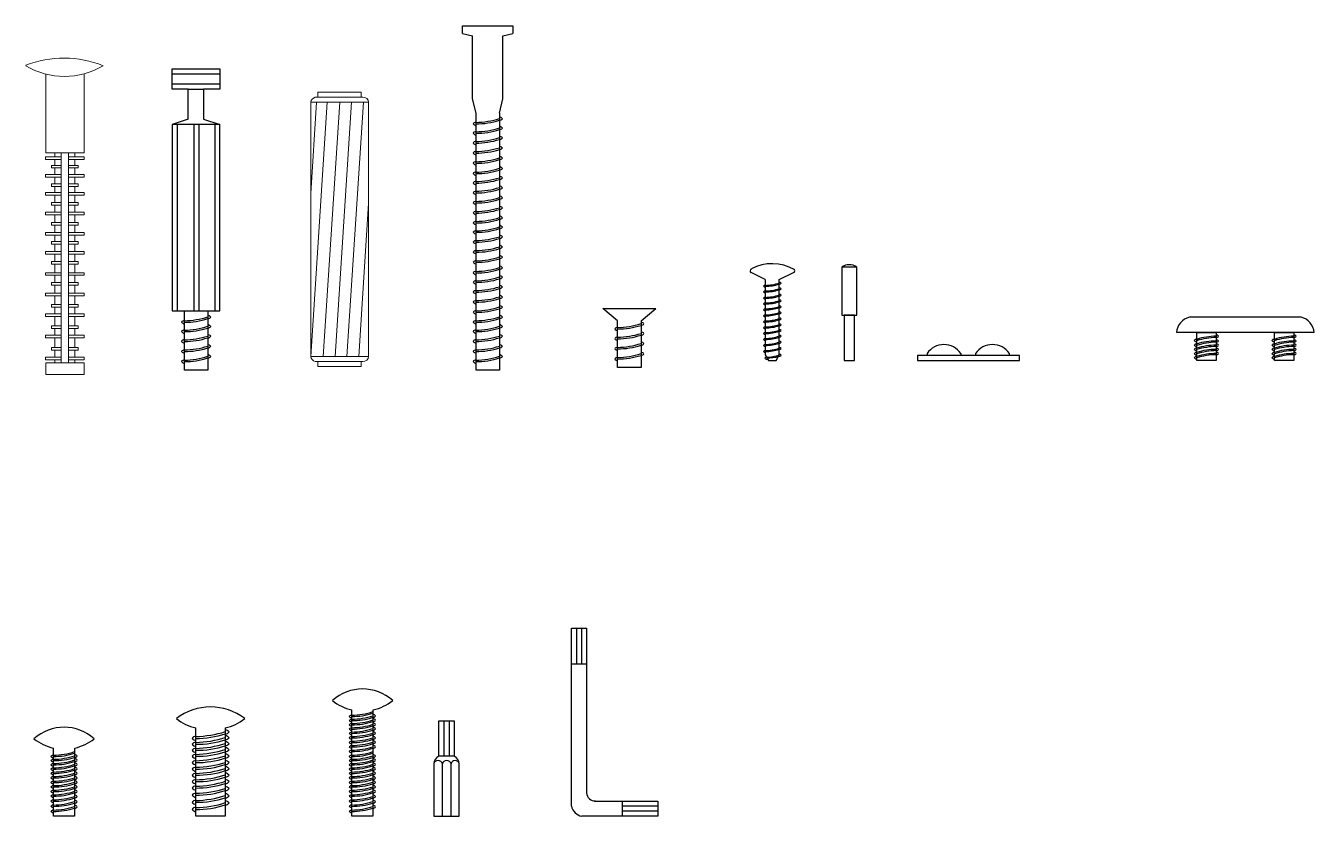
# Model space of a CAD drawing. Header units: inches. Extents: x 68 to 185, y 117 to 146.
# Drawn here: x 68.15 to 93.49, y 116.79 to 132.35 of the extents above; entities that cross this region are included whole.
import ezdxf

# ---------------------------------------------------------------- set-up
doc = ezdxf.new("R2010")
doc.units = ezdxf.units.IN
doc.header["$MEASUREMENT"] = 0

msp = doc.modelspace()

# ---------------------------------------------------------------- linework, layer by layer
for p, q in [((76.742, 132.195), (76.942, 132.145)), ((76.942, 130.906), (76.942, 132.145)), ((77.536, 132.145), (77.736, 132.195)), ((77.536, 130.906), (77.536, 132.145)), ((71.031, 131.4), (71.971, 131.4)), ((71.031, 131.2), (71.971, 131.2)), ((77.009, 130.627), (76.942, 130.906)), ((77.47, 130.627), (77.536, 130.906)), ((71.35, 130.504), (71.031, 130.404)), ((71.65, 130.504), (71.971, 130.404)), ((71.461, 130.404), (71.461, 126.734)), ((71.561, 130.404), (71.561, 126.734)), ((82.697, 127.355), (82.419, 127.488)), ((82.973, 127.355), (83.251, 127.488)), ((79.794, 126.542), (79.504, 126.781)), ((79.504, 126.781), (80.544, 126.781)), ((80.254, 126.542), (80.544, 126.781)), ((93.493, 126.312), (90.782, 126.312)), ((82.697, 125.867), (82.759, 125.756)), ((82.759, 125.756), (82.912, 125.756)), ((82.912, 125.756), (82.973, 125.867)), ((85.879, 125.896), (85.879, 125.896)), ((85.879, 125.896), (85.879, 125.896)), ((85.879, 125.896), (85.879, 125.856)), ((86.542, 125.896), (86.542, 125.856)), ((86.834, 125.896), (86.834, 125.856)), ((87.497, 125.896), (87.497, 125.856)), ((91.566, 125.756), (91.182, 125.756)), ((93.093, 125.756), (92.709, 125.756)), ((78.985, 120.491), (78.985, 119.791)), ((79.085, 120.491), (79.085, 119.791)), ((76.378, 118.671), (76.378, 117.971)), ((76.478, 118.671), (76.478, 117.971)), ((76.348, 116.791), (76.348, 117.821)), ((76.518, 116.791), (76.518, 117.821)), ((80.585, 116.991), (79.885, 116.991)), ((80.585, 116.891), (79.885, 116.891))]:
    msp.add_line(p, q)
at = {"lineweight": 5}
for p, q in [((73.758, 125.839), (74.081, 130.839)), ((73.758, 129.042), (73.874, 130.839)), ((74.006, 125.839), (74.328, 130.839)), ((74.238, 125.839), (74.561, 130.839)), ((74.471, 125.839), (74.794, 130.839)), ((74.784, 130.939), (74.748, 130.939)), ((69.302, 129.848), (68.547, 129.848)), ((68.725, 129.848), (68.725, 129.768)), ((68.725, 129.716), (68.725, 129.598)), ((68.725, 129.547), (68.725, 129.418)), ((68.725, 129.367), (68.725, 129.233)), ((68.725, 129.182), (68.725, 129.064)), ((68.725, 129.012), (68.725, 128.868)), ((68.725, 128.817), (68.725, 128.678)), ((74.704, 125.839), (74.898, 128.847)), ((68.725, 128.627), (68.725, 128.473)), ((68.725, 128.421), (68.725, 128.277)), ((68.725, 128.226), (68.725, 128.098)), ((68.725, 128.046), (68.725, 127.902)), ((68.725, 127.851), (68.725, 127.707)), ((68.725, 127.656), (68.725, 127.486)), ((68.725, 127.435), (68.725, 127.291)), ((68.725, 127.239), (68.725, 127.085)), ((68.725, 127.034), (68.725, 126.859)), ((68.725, 126.808), (68.725, 126.674)), ((68.725, 126.623), (68.725, 126.441)), ((68.725, 126.389), (68.725, 126.256)), ((68.725, 126.204), (68.725, 126.012)), ((68.725, 125.96), (68.725, 125.827)), ((69.302, 125.714), (68.547, 125.714)), ((68.725, 125.775), (68.725, 125.714)), ((74.784, 125.739), (74.748, 125.739))]:
    msp.add_line(p, q, dxfattribs=at)
for points in [[(76.742, 132.195), (76.742, 132.195), (76.742, 132.345), (77.736, 132.345), (77.736, 132.195), (77.736, 132.195)], [(71.35, 131.1), (71.031, 131.1), (71.031, 131.5), (71.971, 131.5), (71.971, 131.1), (71.65, 131.1)], [(71.35, 130.504), (71.35, 131.1), (71.65, 131.1), (71.65, 130.504)], [(77.47, 130.627), (77.47, 125.57), (77.009, 125.57), (77.009, 130.627)], [(71.031, 126.734), (71.971, 126.734), (71.971, 130.404), (71.031, 130.404), (71.031, 126.734)], [(71.131, 130.404), (71.131, 126.734)], [(71.871, 130.404), (71.871, 126.734)], [(84.2, 126.65), (84.5, 126.65), (84.5, 127.597), (84.2, 127.597), (84.2, 126.65)], [(82.697, 127.355), (82.697, 125.867)], [(82.973, 125.867), (82.973, 127.355), (82.973, 127.355)], [(71.735, 126.734), (71.735, 125.57), (71.274, 125.57), (71.274, 126.734)], [(80.254, 126.542), (80.254, 125.622), (79.794, 125.622), (79.794, 126.542)], [(84.25, 125.756), (84.45, 125.756), (84.45, 126.65), (84.25, 126.65), (84.25, 125.756)], [(93.238, 126.612), (93.238, 126.612), (91.038, 126.612), (91.038, 126.612)], [(91.182, 125.756), (91.182, 126.312), (91.566, 126.312), (91.566, 125.756)], [(92.709, 125.756), (92.709, 126.312), (93.093, 126.312), (93.093, 125.756)], [(85.694, 125.756), (87.694, 125.756), (87.694, 125.856), (85.694, 125.856), (85.694, 125.756)], [(78.885, 119.791), (78.885, 120.491), (79.185, 120.491), (79.185, 119.791)], [(78.885, 116.991), (78.885, 120.291)], [(78.885, 119.791), (79.185, 119.791), (79.185, 117.25)], [(74.982, 118.885), (74.982, 116.791), (74.568, 116.791), (74.568, 118.885)], [(76.278, 117.971), (76.278, 118.671), (76.578, 118.671), (76.578, 117.971)], [(72.079, 118.53), (72.079, 116.791), (71.498, 116.791), (71.498, 118.53)], [(69.116, 118.134), (69.116, 116.791), (68.701, 116.791), (68.701, 118.134)], [(76.578, 117.971), (76.278, 117.971)], [(76.178, 116.791), (76.678, 116.791), (76.678, 117.822)], [(76.178, 117.822), (76.178, 116.791)], [(79.339, 117.091), (79.885, 117.091), (79.885, 116.791)], [(79.885, 117.091), (80.585, 117.091), (80.585, 116.791), (79.885, 116.791)], [(79.885, 116.791), (79.088, 116.791)]]:
    msp.add_lwpolyline(points)
for points in [[(68.155, 131.559), (68.155, 131.566)], [(68.547, 129.848), (68.547, 131.396), (68.547, 131.396)], [(69.302, 131.401), (69.302, 129.848)], [(73.898, 130.939), (73.898, 131.039), (74.748, 131.039), (74.748, 130.939), (73.848, 130.939)], [(74.328, 130.839), (74.898, 130.839), (74.898, 125.839), (73.758, 125.839), (73.758, 130.839), (74.328, 130.839)], [(68.851, 129.768), (68.545, 129.768), (68.545, 129.716), (68.851, 129.716)], [(68.851, 129.848), (68.851, 125.714)], [(68.996, 129.848), (68.996, 125.714)], [(68.996, 129.768), (69.302, 129.768), (69.302, 129.716), (68.996, 129.716)], [(69.122, 129.848), (69.122, 129.768)], [(68.851, 129.598), (68.659, 129.598), (68.659, 129.547), (68.851, 129.547)], [(68.996, 129.598), (69.188, 129.598), (69.188, 129.547), (68.996, 129.547)], [(69.122, 129.716), (69.122, 129.598)], [(69.122, 129.547), (69.122, 129.418)], [(68.851, 129.418), (68.545, 129.418), (68.545, 129.367), (68.851, 129.367)], [(68.851, 129.233), (68.659, 129.233), (68.659, 129.182), (68.851, 129.182)], [(68.996, 129.418), (69.302, 129.418), (69.302, 129.367), (68.996, 129.367)], [(68.996, 129.233), (69.188, 129.233), (69.188, 129.182), (68.996, 129.182)], [(69.122, 129.367), (69.122, 129.233)], [(68.851, 129.064), (68.545, 129.064), (68.545, 129.012), (68.851, 129.012)], [(68.996, 129.064), (69.302, 129.064), (69.302, 129.012), (68.996, 129.012)], [(69.122, 129.182), (69.122, 129.064)], [(69.122, 129.012), (69.122, 128.868)], [(68.851, 128.868), (68.659, 128.868), (68.659, 128.817), (68.851, 128.817)], [(68.996, 128.868), (69.188, 128.868), (69.188, 128.817), (68.996, 128.817)], [(69.122, 128.817), (69.122, 128.678)], [(68.851, 128.678), (68.545, 128.678), (68.545, 128.627), (68.851, 128.627)], [(68.851, 128.473), (68.659, 128.473), (68.659, 128.421), (68.851, 128.421)], [(68.996, 128.678), (69.302, 128.678), (69.302, 128.627), (68.996, 128.627)], [(68.996, 128.473), (69.188, 128.473), (69.188, 128.421), (68.996, 128.421)], [(69.122, 128.627), (69.122, 128.473)], [(68.851, 128.277), (68.545, 128.277), (68.545, 128.226), (68.851, 128.226)], [(68.996, 128.277), (69.302, 128.277), (69.302, 128.226), (68.996, 128.226)], [(69.122, 128.421), (69.122, 128.277)], [(69.122, 128.226), (69.122, 128.098)], [(68.851, 128.098), (68.659, 128.098), (68.659, 128.046), (68.851, 128.046)], [(68.996, 128.098), (69.188, 128.098), (69.188, 128.046), (68.996, 128.046)], [(69.122, 128.046), (69.122, 127.902)], [(68.851, 127.902), (68.545, 127.902), (68.545, 127.851), (68.851, 127.851)], [(68.851, 127.707), (68.659, 127.707), (68.659, 127.656), (68.851, 127.656)], [(68.996, 127.902), (69.302, 127.902), (69.302, 127.851), (68.996, 127.851)], [(68.996, 127.707), (69.188, 127.707), (69.188, 127.656), (68.996, 127.656)], [(69.122, 127.851), (69.122, 127.707)], [(68.851, 127.486), (68.545, 127.486), (68.545, 127.435), (68.851, 127.435)], [(68.996, 127.486), (69.302, 127.486), (69.302, 127.435), (68.996, 127.435)], [(69.122, 127.656), (69.122, 127.486)], [(68.851, 127.291), (68.659, 127.291), (68.659, 127.239), (68.851, 127.239)], [(68.996, 127.291), (69.188, 127.291), (69.188, 127.239), (68.996, 127.239)], [(69.122, 127.435), (69.122, 127.291)], [(69.122, 127.239), (69.122, 127.085)], [(68.851, 127.085), (68.545, 127.085), (68.545, 127.034), (68.851, 127.034)], [(68.996, 127.085), (69.302, 127.085), (69.302, 127.034), (68.996, 127.034)], [(69.122, 127.034), (69.122, 126.859)], [(68.851, 126.859), (68.659, 126.859), (68.659, 126.808), (68.851, 126.808)], [(68.996, 126.859), (69.188, 126.859), (69.188, 126.808), (68.996, 126.808)], [(69.122, 126.808), (69.122, 126.674)], [(68.851, 126.674), (68.545, 126.674), (68.545, 126.623), (68.851, 126.623)], [(68.851, 126.441), (68.659, 126.441), (68.659, 126.389), (68.851, 126.389)], [(68.996, 126.674), (69.302, 126.674), (69.302, 126.623), (68.996, 126.623)], [(68.996, 126.441), (69.188, 126.441), (69.188, 126.389), (68.996, 126.389)], [(69.122, 126.623), (69.122, 126.441)], [(68.851, 126.256), (68.545, 126.256), (68.545, 126.204), (68.851, 126.204)], [(68.996, 126.256), (69.302, 126.256), (69.302, 126.204), (68.996, 126.204)], [(69.122, 126.389), (69.122, 126.256)], [(69.122, 126.204), (69.122, 126.012)], [(68.851, 126.012), (68.659, 126.012), (68.659, 125.96), (68.851, 125.96)], [(68.996, 126.012), (69.188, 126.012), (69.188, 125.96), (68.996, 125.96)], [(69.122, 125.96), (69.122, 125.827)], [(68.851, 125.827), (68.545, 125.827), (68.545, 125.775), (68.851, 125.775)], [(69.302, 125.714), (69.302, 125.485), (68.547, 125.485), (68.547, 125.714)], [(68.996, 125.827), (69.302, 125.827), (69.302, 125.775), (68.996, 125.775)], [(69.122, 125.775), (69.122, 125.714)], [(73.898, 125.739), (73.898, 125.639), (74.748, 125.639), (74.748, 125.739), (73.848, 125.739)]]:
    msp.add_lwpolyline(points, dxfattribs=at)
for centre, radius, start, end in [((68.905, 129.642), 2.066, 68.1154, 111.2992), ((68.915, 132.833), 1.484, 239.19, 300.81), ((73.886, 130.814), 0.13, 106.8875, 169.1381), ((74.791, 130.832), 0.107, 3.8548, 93.8548), ((73.886, 125.863), 0.13, 190.8619, 253.1125), ((74.791, 125.846), 0.107, 266.1452, 356.1452)]:
    msp.add_arc(centre, radius, start, end, dxfattribs=at)
for centre, radius, start, end in [((76.975, 132.078), 1.634, 271.1868, 287.62), ((77.451, 130.453), 0.0997, 39.7871, 79.0756), ((77.473, 130.551), 0.0637, 266.5276, 327.6662), ((77.005, 130.381), 0.0637, 86.5276, 147.6662), ((77.028, 130.479), 0.0997, 219.7871, 259.0756), ((77.005, 130.196), 0.0637, 86.5276, 147.6662), ((77.019, 131.863), 1.448, 269.6106, 288.1487), ((76.975, 131.893), 1.634, 271.1868, 287.62), ((77.019, 131.677), 1.448, 269.6106, 288.1487), ((77.451, 130.267), 0.0997, 39.7871, 79.0756), ((77.473, 130.365), 0.0637, 266.5276, 327.6662), ((77.028, 130.294), 0.0997, 219.7871, 259.0756), ((77.005, 130.003), 0.0637, 86.5276, 147.6662), ((77.028, 130.101), 0.0997, 219.7871, 259.0756), ((76.975, 131.701), 1.634, 271.1868, 287.62), ((77.019, 131.485), 1.448, 269.6106, 288.1487), ((77.451, 130.075), 0.0997, 39.7871, 79.0756), ((77.473, 130.173), 0.0637, 266.5276, 327.6662), ((77.005, 129.805), 0.0637, 86.5276, 147.6662), ((77.028, 129.903), 0.0997, 219.7871, 259.0756), ((76.975, 131.503), 1.634, 271.1868, 287.62), ((77.019, 131.287), 1.448, 269.6106, 288.1487), ((76.975, 131.303), 1.634, 271.1868, 287.62), ((77.451, 129.877), 0.0997, 39.7871, 79.0756), ((77.473, 129.975), 0.0637, 266.5276, 327.6662), ((77.451, 129.677), 0.0997, 39.7871, 79.0756), ((77.473, 129.775), 0.0637, 266.5276, 327.6662), ((77.005, 129.605), 0.0637, 86.5276, 147.6662), ((77.028, 129.703), 0.0997, 219.7871, 259.0756), ((77.019, 131.087), 1.448, 269.6106, 288.1487), ((76.975, 131.099), 1.634, 271.1868, 287.62), ((77.019, 130.883), 1.448, 269.6106, 288.1487), ((77.451, 129.473), 0.0997, 39.7871, 79.0756), ((77.473, 129.571), 0.0637, 266.5276, 327.6662), ((77.005, 129.401), 0.0637, 86.5276, 147.6662), ((77.028, 129.499), 0.0997, 219.7871, 259.0756), ((77.005, 129.216), 0.0637, 86.5276, 147.6662), ((77.028, 129.314), 0.0997, 219.7871, 259.0756), ((76.975, 130.913), 1.634, 271.1868, 287.62), ((77.019, 130.698), 1.448, 269.6106, 288.1487), ((77.451, 129.288), 0.0997, 39.7871, 79.0756), ((77.473, 129.386), 0.0637, 266.5276, 327.6662), ((77.005, 129.024), 0.0637, 86.5276, 147.6662), ((77.028, 129.121), 0.0997, 219.7871, 259.0756), ((76.975, 130.721), 1.634, 271.1868, 287.62), ((77.019, 130.505), 1.448, 269.6106, 288.1487), ((77.451, 129.095), 0.0997, 39.7871, 79.0756), ((77.473, 129.193), 0.0637, 266.5276, 327.6662), ((77.451, 128.897), 0.0997, 39.7871, 79.0756), ((77.005, 128.826), 0.0637, 86.5276, 147.6662), ((77.028, 128.924), 0.0997, 219.7871, 259.0756), ((76.975, 130.523), 1.634, 271.1868, 287.62), ((77.019, 130.308), 1.448, 269.6106, 288.1487), ((76.975, 130.323), 1.634, 271.1868, 287.62), ((77.019, 130.108), 1.448, 269.6106, 288.1487), ((77.473, 128.995), 0.0637, 266.5276, 327.6662), ((77.451, 128.698), 0.0997, 39.7871, 79.0756), ((77.473, 128.795), 0.0637, 266.5276, 327.6662), ((77.005, 128.626), 0.0637, 86.5276, 147.6662), ((77.028, 128.724), 0.0997, 219.7871, 259.0756), ((77.009, 128.432), 0.0637, 86.5276, 147.6662), ((77.032, 128.53), 0.0997, 219.7871, 259.0756), ((76.979, 130.129), 1.634, 271.1868, 287.62), ((77.022, 129.914), 1.448, 269.6106, 288.1487), ((77.455, 128.504), 0.0997, 39.7871, 79.0756), ((77.477, 128.602), 0.0637, 266.5276, 327.6662), ((77.009, 128.247), 0.0637, 86.5276, 147.6662), ((77.032, 128.345), 0.0997, 219.7871, 259.0756), ((76.979, 129.944), 1.634, 271.1868, 287.62), ((77.022, 129.729), 1.448, 269.6106, 288.1487), ((77.455, 128.319), 0.0997, 39.7871, 79.0756), ((77.477, 128.416), 0.0637, 266.5276, 327.6662), ((77.455, 128.126), 0.0997, 39.7871, 79.0756), ((77.009, 128.054), 0.0637, 86.5276, 147.6662), ((77.032, 128.152), 0.0997, 219.7871, 259.0756), ((76.979, 129.752), 1.634, 271.1868, 287.62), ((77.022, 129.536), 1.448, 269.6106, 288.1487), ((76.979, 129.554), 1.634, 271.1868, 287.62), ((77.022, 129.338), 1.448, 269.6106, 288.1487), ((77.477, 128.224), 0.0637, 266.5276, 327.6662), ((77.455, 127.928), 0.0997, 39.7871, 79.0756), ((77.477, 128.026), 0.0637, 266.5276, 327.6662), ((77.009, 127.857), 0.0637, 86.5276, 147.6662), ((77.032, 127.954), 0.0997, 219.7871, 259.0756), ((77.009, 127.657), 0.0637, 86.5276, 147.6662), ((76.979, 129.354), 1.634, 271.1868, 287.62), ((77.022, 129.138), 1.448, 269.6106, 288.1487), ((77.455, 127.728), 0.0997, 39.7871, 79.0756), ((77.477, 127.826), 0.0637, 266.5276, 327.6662), ((77.005, 127.448), 0.0637, 86.5276, 147.6662), ((77.028, 127.546), 0.0997, 219.7871, 259.0756), ((77.032, 127.754), 0.0997, 219.7871, 259.0756), ((76.975, 129.145), 1.634, 271.1868, 287.62), ((77.019, 128.93), 1.448, 269.6106, 288.1487), ((77.451, 127.52), 0.0997, 39.7871, 79.0756), ((77.473, 127.617), 0.0637, 266.5276, 327.6662), ((82.439, 127.522), 0.0395, 110.3834, 239.2601), ((82.835, 126.806), 0.858, 59.8779, 118.5865), ((83.242, 127.522), 0.0354, 285.9977, 74.0023), ((84.35, 127.377), 0.266, 55.739, 124.261), ((77.005, 127.262), 0.0637, 86.5276, 147.6662), ((77.028, 127.36), 0.0997, 219.7871, 259.0756), ((76.975, 128.96), 1.634, 271.1868, 287.62), ((77.019, 128.744), 1.448, 269.6106, 288.1487), ((76.975, 128.767), 1.634, 271.1868, 287.62), ((77.451, 127.334), 0.0997, 39.7871, 79.0756), ((77.473, 127.432), 0.0637, 266.5276, 327.6662), ((77.451, 127.142), 0.0997, 39.7871, 79.0756), ((77.473, 127.24), 0.0637, 266.5276, 327.6662), ((82.694, 127.199), 0.0382, 86.5276, 147.6662), ((82.708, 127.258), 0.0598, 219.7871, 259.0756), ((82.676, 128.217), 0.98, 271.1868, 287.62), ((82.703, 128.088), 0.869, 269.6106, 288.1487), ((82.962, 127.242), 0.0598, 39.7871, 79.0756), ((82.976, 127.301), 0.0382, 266.5276, 327.6662), ((77.005, 127.07), 0.0637, 86.5276, 147.6662), ((77.028, 127.168), 0.0997, 219.7871, 259.0756), ((77.019, 128.552), 1.448, 269.6106, 288.1487), ((76.975, 128.57), 1.634, 271.1868, 287.62), ((77.019, 128.354), 1.448, 269.6106, 288.1487), ((77.451, 126.944), 0.0997, 39.7871, 79.0756), ((77.473, 127.042), 0.0637, 266.5276, 327.6662), ((82.694, 127.088), 0.0382, 86.5276, 147.6662), ((82.708, 127.147), 0.0598, 219.7871, 259.0756), ((82.694, 126.963), 0.0382, 86.5276, 147.6662), ((82.708, 127.022), 0.0598, 219.7871, 259.0756), ((82.676, 128.106), 0.98, 271.1868, 287.62), ((82.703, 127.977), 0.869, 269.6106, 288.1487), ((82.676, 127.981), 0.98, 271.1868, 287.62), ((82.703, 127.852), 0.869, 269.6106, 288.1487), ((82.962, 127.131), 0.0598, 39.7871, 79.0756), ((82.976, 127.19), 0.0382, 266.5276, 327.6662), ((82.962, 127.006), 0.0598, 39.7871, 79.0756), ((82.976, 127.065), 0.0382, 266.5276, 327.6662), ((82.962, 126.895), 0.0598, 39.7871, 79.0756), ((77.005, 126.872), 0.0637, 86.5276, 147.6662), ((77.028, 126.97), 0.0997, 219.7871, 259.0756), ((77.005, 126.672), 0.0637, 86.5276, 147.6662), ((77.028, 126.77), 0.0997, 219.7871, 259.0756), ((76.975, 128.37), 1.634, 271.1868, 287.62), ((77.019, 128.154), 1.448, 269.6106, 288.1487), ((77.451, 126.744), 0.0997, 39.7871, 79.0756), ((77.473, 126.842), 0.0637, 266.5276, 327.6662), ((82.694, 126.852), 0.0382, 86.5276, 147.6662), ((82.708, 126.91), 0.0598, 219.7871, 259.0756), ((82.694, 126.736), 0.0382, 86.5276, 147.6662), ((82.708, 126.795), 0.0598, 219.7871, 259.0756), ((82.676, 127.87), 0.98, 271.1868, 287.62), ((82.703, 127.741), 0.869, 269.6106, 288.1487), ((82.676, 127.755), 0.98, 271.1868, 287.62), ((82.703, 127.625), 0.869, 269.6106, 288.1487), ((82.676, 127.636), 0.98, 271.1868, 287.62), ((82.976, 126.953), 0.0382, 266.5276, 327.6662), ((82.962, 126.779), 0.0598, 39.7871, 79.0756), ((82.976, 126.838), 0.0382, 266.5276, 327.6662), ((82.962, 126.661), 0.0598, 39.7871, 79.0756), ((82.976, 126.719), 0.0382, 266.5276, 327.6662), ((71.27, 126.478), 0.0637, 86.5276, 147.6662), ((71.293, 126.576), 0.0997, 219.7871, 259.0756), ((71.24, 128.175), 1.634, 271.1868, 287.62), ((71.284, 127.959), 1.448, 269.6106, 288.1487), ((71.716, 126.549), 0.0997, 39.7871, 79.0756), ((71.739, 126.647), 0.0637, 266.5276, 327.6662), ((71.716, 126.364), 0.0997, 39.7871, 79.0756), ((77.005, 126.478), 0.0637, 86.5276, 147.6662), ((77.028, 126.576), 0.0997, 219.7871, 259.0756), ((76.975, 128.175), 1.634, 271.1868, 287.62), ((77.019, 127.959), 1.448, 269.6106, 288.1487), ((77.451, 126.549), 0.0997, 39.7871, 79.0756), ((77.473, 126.647), 0.0637, 266.5276, 327.6662), ((77.451, 126.364), 0.0997, 39.7871, 79.0756), ((79.76, 128.042), 1.634, 271.1868, 287.62), ((79.804, 127.826), 1.448, 269.6106, 288.1487), ((80.236, 126.416), 0.0997, 39.7871, 79.0756), ((80.258, 126.514), 0.0637, 266.5276, 327.6662), ((82.694, 126.617), 0.0382, 86.5276, 147.6662), ((82.708, 126.676), 0.0598, 219.7871, 259.0756), ((82.694, 126.498), 0.0382, 86.5276, 147.6662), ((82.708, 126.556), 0.0598, 219.7871, 259.0756), ((82.703, 127.507), 0.869, 269.6106, 288.1487), ((82.676, 127.516), 0.98, 271.1868, 287.62), ((82.703, 127.387), 0.869, 269.6106, 288.1487), ((82.676, 127.399), 0.98, 271.1868, 287.62), ((82.703, 127.27), 0.869, 269.6106, 288.1487), ((82.962, 126.541), 0.0598, 39.7871, 79.0756), ((82.976, 126.599), 0.0382, 266.5276, 327.6662), ((82.962, 126.424), 0.0598, 39.7871, 79.0756), ((82.976, 126.483), 0.0382, 266.5276, 327.6662), ((91.129, 126.275), 0.349, 105.2033, 173.9185), ((93.146, 126.275), 0.349, 6.0815, 74.7967), ((71.27, 126.292), 0.0637, 86.5276, 147.6662), ((71.293, 126.39), 0.0997, 219.7871, 259.0756), ((71.24, 127.99), 1.634, 271.1868, 287.62), ((71.284, 127.774), 1.448, 269.6106, 288.1487), ((71.24, 127.797), 1.634, 271.1868, 287.62), ((71.284, 127.582), 1.448, 269.6106, 288.1487), ((71.739, 126.462), 0.0637, 266.5276, 327.6662), ((71.716, 126.172), 0.0997, 39.7871, 79.0756), ((71.739, 126.27), 0.0637, 266.5276, 327.6662), ((77.005, 126.292), 0.0637, 86.5276, 147.6662), ((77.028, 126.39), 0.0997, 219.7871, 259.0756), ((76.975, 127.99), 1.634, 271.1868, 287.62), ((77.019, 127.774), 1.448, 269.6106, 288.1487), ((76.975, 127.797), 1.634, 271.1868, 287.62), ((77.019, 127.582), 1.448, 269.6106, 288.1487), ((77.473, 126.462), 0.0637, 266.5276, 327.6662), ((77.451, 126.172), 0.0997, 39.7871, 79.0756), ((77.473, 126.27), 0.0637, 266.5276, 327.6662), ((79.79, 126.344), 0.0637, 86.5276, 147.6662), ((79.813, 126.442), 0.0997, 219.7871, 259.0756), ((79.79, 126.152), 0.0637, 86.5276, 147.6662), ((79.813, 126.25), 0.0997, 219.7871, 259.0756), ((79.76, 127.849), 1.634, 271.1868, 287.62), ((79.804, 127.634), 1.448, 269.6106, 288.1487), ((80.236, 126.224), 0.0997, 39.7871, 79.0756), ((80.258, 126.322), 0.0637, 266.5276, 327.6662), ((82.694, 126.381), 0.0382, 86.5276, 147.6662), ((82.708, 126.44), 0.0598, 219.7871, 259.0756), ((82.694, 126.27), 0.0382, 86.5276, 147.6662), ((82.708, 126.328), 0.0598, 219.7871, 259.0756), ((82.694, 126.154), 0.0382, 86.5276, 147.6662), ((82.676, 127.288), 0.98, 271.1868, 287.62), ((82.703, 127.159), 0.869, 269.6106, 288.1487), ((82.676, 127.173), 0.98, 271.1868, 287.62), ((82.703, 127.043), 0.869, 269.6106, 288.1487), ((82.962, 126.313), 0.0598, 39.7871, 79.0756), ((82.976, 126.371), 0.0382, 266.5276, 327.6662), ((82.962, 126.197), 0.0598, 39.7871, 79.0756), ((82.976, 126.256), 0.0382, 266.5276, 327.6662), ((91.558, 125.029), 1.206, 89.6106, 108.1487), ((91.594, 124.85), 1.362, 91.1868, 107.62), ((91.55, 126.183), 0.0831, 39.7871, 79.0756), ((91.569, 126.264), 0.0531, 266.5276, 327.6662), ((93.085, 125.029), 1.206, 89.6106, 108.1487), ((93.121, 124.85), 1.362, 91.1868, 107.62), ((93.077, 126.183), 0.0831, 39.7871, 79.0756), ((93.096, 126.264), 0.0531, 266.5276, 327.6662), ((71.27, 126.1), 0.0637, 86.5276, 147.6662), ((71.293, 126.198), 0.0997, 219.7871, 259.0756), ((71.27, 125.902), 0.0637, 86.5276, 147.6662), ((71.293, 126), 0.0997, 219.7871, 259.0756), ((71.24, 127.599), 1.634, 271.1868, 287.62), ((71.284, 127.384), 1.448, 269.6106, 288.1487), ((71.716, 125.974), 0.0997, 39.7871, 79.0756), ((71.739, 126.072), 0.0637, 266.5276, 327.6662), ((77.005, 126.1), 0.0637, 86.5276, 147.6662), ((77.028, 126.198), 0.0997, 219.7871, 259.0756), ((77.005, 125.902), 0.0637, 86.5276, 147.6662), ((77.028, 126), 0.0997, 219.7871, 259.0756), ((76.975, 127.599), 1.634, 271.1868, 287.62), ((77.019, 127.384), 1.448, 269.6106, 288.1487), ((77.451, 125.974), 0.0997, 39.7871, 79.0756), ((77.473, 126.072), 0.0637, 266.5276, 327.6662), ((79.79, 125.954), 0.0637, 86.5276, 147.6662), ((79.813, 126.052), 0.0997, 219.7871, 259.0756), ((79.76, 127.651), 1.634, 271.1868, 287.62), ((79.804, 127.436), 1.448, 269.6106, 288.1487), ((80.236, 126.026), 0.0997, 39.7871, 79.0756), ((80.258, 126.124), 0.0637, 266.5276, 327.6662), ((82.708, 126.213), 0.0598, 219.7871, 259.0756), ((82.694, 126.035), 0.0382, 86.5276, 147.6662), ((82.708, 126.094), 0.0598, 219.7871, 259.0756), ((82.694, 125.915), 0.0382, 86.5276, 147.6662), ((82.708, 125.974), 0.0598, 219.7871, 259.0756), ((82.676, 127.054), 0.98, 271.1868, 287.62), ((82.703, 126.925), 0.869, 269.6106, 288.1487), ((82.676, 126.934), 0.98, 271.1868, 287.62), ((82.703, 126.805), 0.869, 269.6106, 288.1487), ((82.962, 126.078), 0.0598, 39.7871, 79.0756), ((82.976, 126.137), 0.0382, 266.5276, 327.6662), ((82.962, 125.959), 0.0598, 39.7871, 79.0756), ((82.976, 126.017), 0.0382, 266.5276, 327.6662), ((86.211, 125.67), 0.401, 34.2949, 145.7051), ((87.166, 125.67), 0.401, 34.2949, 145.7051), ((91.179, 126.123), 0.0531, 86.5276, 147.6662), ((91.198, 126.204), 0.0831, 219.7871, 259.0756), ((91.179, 126.03), 0.0531, 86.5276, 147.6662), ((91.198, 126.112), 0.0831, 219.7871, 259.0756), ((91.179, 125.947), 0.0531, 86.5276, 147.6662), ((91.198, 126.029), 0.0831, 219.7871, 259.0756), ((91.558, 124.937), 1.206, 89.6106, 108.1487), ((91.594, 124.757), 1.362, 91.1868, 107.62), ((91.558, 124.854), 1.206, 89.6106, 108.1487), ((91.594, 124.674), 1.362, 91.1868, 107.62), ((91.558, 124.77), 1.206, 89.6106, 108.1487), ((91.594, 124.591), 1.362, 91.1868, 107.62), ((91.55, 126.09), 0.0831, 39.7871, 79.0756), ((91.569, 126.172), 0.0531, 266.5276, 327.6662), ((91.55, 126.007), 0.0831, 39.7871, 79.0756), ((91.569, 126.089), 0.0531, 266.5276, 327.6662), ((91.55, 125.924), 0.0831, 39.7871, 79.0756), ((91.569, 126.005), 0.0531, 266.5276, 327.6662), ((92.706, 126.123), 0.0531, 86.5276, 147.6662), ((92.725, 126.204), 0.0831, 219.7871, 259.0756), ((92.706, 126.03), 0.0531, 86.5276, 147.6662), ((92.725, 126.112), 0.0831, 219.7871, 259.0756), ((92.706, 125.947), 0.0531, 86.5276, 147.6662), ((92.725, 126.029), 0.0831, 219.7871, 259.0756), ((93.085, 124.937), 1.206, 89.6106, 108.1487), ((93.121, 124.757), 1.362, 91.1868, 107.62), ((93.085, 124.854), 1.206, 89.6106, 108.1487), ((93.121, 124.674), 1.362, 91.1868, 107.62), ((93.085, 124.77), 1.206, 89.6106, 108.1487), ((93.121, 124.591), 1.362, 91.1868, 107.62), ((93.077, 126.09), 0.0831, 39.7871, 79.0756), ((93.096, 126.172), 0.0531, 266.5276, 327.6662), ((93.077, 126.007), 0.0831, 39.7871, 79.0756), ((93.096, 126.089), 0.0531, 266.5276, 327.6662), ((93.077, 125.924), 0.0831, 39.7871, 79.0756), ((93.096, 126.005), 0.0531, 266.5276, 327.6662), ((71.27, 125.702), 0.0637, 86.5276, 147.6662), ((71.293, 125.8), 0.0997, 219.7871, 259.0756), ((71.24, 127.399), 1.634, 271.1868, 287.62), ((71.284, 127.184), 1.448, 269.6106, 288.1487), ((71.716, 125.774), 0.0997, 39.7871, 79.0756), ((71.739, 125.872), 0.0637, 266.5276, 327.6662), ((77.005, 125.702), 0.0637, 86.5276, 147.6662), ((77.028, 125.8), 0.0997, 219.7871, 259.0756), ((76.975, 127.399), 1.634, 271.1868, 287.62), ((77.019, 127.184), 1.448, 269.6106, 288.1487), ((77.451, 125.774), 0.0997, 39.7871, 79.0756), ((77.473, 125.872), 0.0637, 266.5276, 327.6662), ((79.79, 125.754), 0.0637, 86.5276, 147.6662), ((79.813, 125.852), 0.0997, 219.7871, 259.0756), ((79.76, 127.451), 1.634, 271.1868, 287.62), ((79.804, 127.236), 1.448, 269.6106, 288.1487), ((80.236, 125.826), 0.0997, 39.7871, 79.0756), ((80.258, 125.924), 0.0637, 266.5276, 327.6662), ((82.721, 125.784), 0.0382, 86.5276, 147.6662), ((82.735, 125.842), 0.059, 219.6457, 278.5941), ((82.676, 126.801), 0.98, 272.7659, 287.62), ((82.703, 126.669), 0.865, 271.8917, 287.2199), ((82.963, 125.898), 0.0563, 266.4325, 322.7049), ((82.962, 125.826), 0.0598, 39.7871, 79.0756), ((91.179, 125.864), 0.0531, 86.5276, 147.6662), ((91.198, 125.945), 0.0831, 219.7871, 259.0756), ((91.179, 125.784), 0.0531, 86.5276, 147.6662), ((91.198, 125.866), 0.0831, 219.7871, 259.0756), ((91.558, 124.69), 1.206, 89.6106, 108.1487), ((91.594, 124.511), 1.362, 91.1868, 107.62), ((91.55, 125.844), 0.0831, 39.7871, 79.0756), ((91.569, 125.925), 0.0531, 266.5276, 327.6662), ((92.706, 125.864), 0.0531, 86.5276, 147.6662), ((92.725, 125.945), 0.0831, 219.7871, 259.0756), ((92.706, 125.784), 0.0531, 86.5276, 147.6662), ((92.725, 125.866), 0.0831, 219.7871, 259.0756), ((93.085, 124.69), 1.206, 89.6106, 108.1487), ((93.121, 124.511), 1.362, 91.1868, 107.62), ((93.077, 125.844), 0.0831, 39.7871, 79.0756), ((93.096, 125.925), 0.0531, 266.5276, 327.6662), ((74.778, 118.409), 0.886, 48.052, 131.948), ((71.788, 117.845), 1.097, 52.2265, 127.7735), ((74.778, 119.815), 0.954, 231.6008, 257.2512), ((74.537, 120.251), 1.471, 271.1868, 287.62), ((74.778, 119.815), 0.954, 282.7488, 308.3992), ((71.709, 119.46), 0.954, 231.6008, 257.2512), ((71.868, 119.46), 0.954, 282.7488, 308.3992), ((74.564, 118.724), 0.0574, 86.5276, 147.6662), ((74.585, 118.812), 0.0897, 219.7871, 259.0756), ((74.564, 118.642), 0.0574, 86.5276, 147.6662), ((74.585, 118.73), 0.0897, 219.7871, 259.0756), ((74.564, 118.56), 0.0574, 86.5276, 147.6662), ((74.585, 118.648), 0.0897, 219.7871, 259.0756), ((74.576, 120.057), 1.303, 269.6106, 288.1487), ((74.537, 120.17), 1.471, 271.1868, 287.62), ((74.576, 119.976), 1.303, 269.6106, 288.1487), ((74.537, 120.087), 1.471, 271.1868, 287.62), ((74.576, 119.893), 1.303, 269.6106, 288.1487), ((74.537, 120.003), 1.471, 271.1868, 287.62), ((74.965, 118.707), 0.0897, 39.7871, 79.0756), ((74.986, 118.795), 0.0574, 266.5276, 327.6662), ((74.965, 118.624), 0.0897, 39.7871, 79.0756), ((74.986, 118.712), 0.0574, 266.5276, 327.6662), ((74.965, 118.54), 0.0897, 39.7871, 79.0756), ((74.986, 118.628), 0.0574, 266.5276, 327.6662), ((68.908, 117.657), 0.886, 48.052, 131.948), ((71.493, 118.28), 0.0803, 86.5276, 147.6662), ((71.455, 120.419), 2.059, 271.1868, 287.62), ((71.511, 120.147), 1.824, 269.6106, 288.1487), ((71.455, 120.303), 2.059, 271.1868, 287.62), ((72.055, 118.37), 0.126, 39.7871, 79.0756), ((72.084, 118.494), 0.0803, 266.5276, 327.6662), ((72.055, 118.255), 0.126, 39.7871, 79.0756), ((72.084, 118.378), 0.0803, 266.5276, 327.6662), ((74.564, 118.475), 0.0574, 86.5276, 147.6662), ((74.585, 118.564), 0.0897, 219.7871, 259.0756), ((74.564, 118.391), 0.0574, 86.5276, 147.6662), ((74.585, 118.479), 0.0897, 219.7871, 259.0756), ((74.564, 118.302), 0.0574, 86.5276, 147.6662), ((74.585, 118.39), 0.0897, 219.7871, 259.0756), ((74.576, 119.809), 1.303, 269.6106, 288.1487), ((74.537, 119.919), 1.471, 271.1868, 287.62), ((74.576, 119.725), 1.303, 269.6106, 288.1487), ((74.537, 119.83), 1.471, 271.1868, 287.62), ((74.576, 119.636), 1.303, 269.6106, 288.1487), ((74.537, 119.738), 1.471, 271.1868, 287.62), ((74.965, 118.456), 0.0897, 39.7871, 79.0756), ((74.986, 118.544), 0.0574, 266.5276, 327.6662), ((74.965, 118.367), 0.0897, 39.7871, 79.0756), ((74.986, 118.455), 0.0574, 266.5276, 327.6662), ((74.965, 118.275), 0.0897, 39.7871, 79.0756), ((74.986, 118.363), 0.0574, 266.5276, 327.6662), ((68.908, 119.064), 0.954, 231.6008, 257.2512), ((68.908, 119.064), 0.954, 282.7488, 308.3992), ((71.522, 118.403), 0.126, 219.7871, 259.0756), ((71.493, 118.164), 0.0803, 86.5276, 147.6662), ((71.522, 118.288), 0.126, 219.7871, 259.0756), ((71.493, 118.046), 0.0803, 86.5276, 147.6662), ((71.522, 118.17), 0.126, 219.7871, 259.0756), ((71.511, 120.031), 1.824, 269.6106, 288.1487), ((71.455, 120.185), 2.059, 271.1868, 287.62), ((71.511, 119.913), 1.824, 269.6106, 288.1487), ((71.455, 120.067), 2.059, 271.1868, 287.62), ((72.055, 118.137), 0.126, 39.7871, 79.0756), ((72.084, 118.26), 0.0803, 266.5276, 327.6662), ((72.055, 118.019), 0.126, 39.7871, 79.0756), ((72.084, 118.142), 0.0803, 266.5276, 327.6662), ((74.564, 118.21), 0.0574, 86.5276, 147.6662), ((74.585, 118.299), 0.0897, 219.7871, 259.0756), ((74.564, 118.124), 0.0574, 86.5276, 147.6662), ((74.585, 118.212), 0.0897, 219.7871, 259.0756), ((74.564, 118.034), 0.0574, 86.5276, 147.6662), ((74.576, 119.544), 1.303, 269.6106, 288.1487), ((74.537, 119.652), 1.471, 271.1868, 287.62), ((74.576, 119.458), 1.303, 269.6106, 288.1487), ((74.537, 119.562), 1.471, 271.1868, 287.62), ((74.576, 119.368), 1.303, 269.6106, 288.1487), ((74.965, 118.189), 0.0897, 39.7871, 79.0756), ((74.986, 118.277), 0.0574, 266.5276, 327.6662), ((74.965, 118.099), 0.0897, 39.7871, 79.0756), ((74.986, 118.187), 0.0574, 266.5276, 327.6662), ((68.698, 117.936), 0.0574, 86.5276, 147.6662), ((68.718, 118.024), 0.0897, 219.7871, 259.0756), ((68.698, 117.855), 0.0574, 86.5276, 147.6662), ((68.718, 117.943), 0.0897, 219.7871, 259.0756), ((68.698, 117.772), 0.0574, 86.5276, 147.6662), ((68.671, 119.464), 1.471, 271.1868, 287.62), ((68.71, 119.27), 1.303, 269.6106, 288.1487), ((68.671, 119.382), 1.471, 271.1868, 287.62), ((68.71, 119.188), 1.303, 269.6106, 288.1487), ((68.671, 119.3), 1.471, 271.1868, 287.62), ((68.71, 119.106), 1.303, 269.6106, 288.1487), ((69.099, 117.919), 0.0897, 39.7871, 79.0756), ((69.119, 118.007), 0.0574, 266.5276, 327.6662), ((69.099, 117.837), 0.0897, 39.7871, 79.0756), ((69.119, 117.925), 0.0574, 266.5276, 327.6662), ((69.099, 117.752), 0.0897, 39.7871, 79.0756), ((71.493, 117.928), 0.0803, 86.5276, 147.6662), ((71.522, 118.052), 0.126, 219.7871, 259.0756), ((71.493, 117.804), 0.0803, 86.5276, 147.6662), ((71.522, 117.927), 0.126, 219.7871, 259.0756), ((71.511, 119.795), 1.824, 269.6106, 288.1487), ((71.455, 119.943), 2.059, 271.1868, 287.62), ((71.511, 119.671), 1.824, 269.6106, 288.1487), ((71.455, 119.814), 2.059, 271.1868, 287.62), ((72.055, 117.894), 0.126, 39.7871, 79.0756), ((72.084, 118.018), 0.0803, 266.5276, 327.6662), ((72.055, 117.766), 0.126, 39.7871, 79.0756), ((72.084, 117.889), 0.0803, 266.5276, 327.6662), ((74.585, 118.122), 0.0897, 219.7871, 259.0756), ((74.564, 117.936), 0.0574, 86.5276, 147.6662), ((74.585, 118.024), 0.0897, 219.7871, 259.0756), ((74.564, 117.855), 0.0574, 86.5276, 147.6662), ((74.585, 117.943), 0.0897, 219.7871, 259.0756), ((74.564, 117.772), 0.0574, 86.5276, 147.6662), ((74.537, 119.464), 1.471, 271.1868, 287.62), ((74.576, 119.27), 1.303, 269.6106, 288.1487), ((74.537, 119.382), 1.471, 271.1868, 287.62), ((74.576, 119.188), 1.303, 269.6106, 288.1487), ((74.537, 119.3), 1.471, 271.1868, 287.62), ((74.576, 119.106), 1.303, 269.6106, 288.1487), ((74.965, 117.919), 0.0897, 39.7871, 79.0756), ((74.986, 118.007), 0.0574, 266.5276, 327.6662), ((74.965, 117.837), 0.0897, 39.7871, 79.0756), ((74.986, 117.925), 0.0574, 266.5276, 327.6662), ((74.965, 117.752), 0.0897, 39.7871, 79.0756), ((76.34, 117.821), 0.162, 112.4143, 180.2056), ((76.263, 117.801), 0.0873, 13.0787, 166.9213), ((76.433, 117.801), 0.0873, 13.0787, 166.9213), ((76.598, 117.807), 0.0811, 9.5451, 170.4549), ((76.516, 117.821), 0.162, 359.7944, 67.5857), ((68.718, 117.86), 0.0897, 219.7871, 259.0756), ((68.698, 117.688), 0.0574, 86.5276, 147.6662), ((68.718, 117.776), 0.0897, 219.7871, 259.0756), ((68.698, 117.603), 0.0574, 86.5276, 147.6662), ((68.718, 117.691), 0.0897, 219.7871, 259.0756), ((68.698, 117.515), 0.0574, 86.5276, 147.6662), ((68.671, 119.215), 1.471, 271.1868, 287.62), ((68.71, 119.021), 1.303, 269.6106, 288.1487), ((68.671, 119.131), 1.471, 271.1868, 287.62), ((68.71, 118.937), 1.303, 269.6106, 288.1487), ((68.671, 119.042), 1.471, 271.1868, 287.62), ((68.71, 118.848), 1.303, 269.6106, 288.1487), ((69.119, 117.84), 0.0574, 266.5276, 327.6662), ((69.099, 117.668), 0.0897, 39.7871, 79.0756), ((69.119, 117.756), 0.0574, 266.5276, 327.6662), ((69.099, 117.579), 0.0897, 39.7871, 79.0756), ((69.119, 117.667), 0.0574, 266.5276, 327.6662), ((69.099, 117.487), 0.0897, 39.7871, 79.0756), ((71.493, 117.675), 0.0803, 86.5276, 147.6662), ((71.522, 117.799), 0.126, 219.7871, 259.0756), ((71.493, 117.555), 0.0803, 86.5276, 147.6662), ((71.522, 117.678), 0.126, 219.7871, 259.0756), ((71.511, 119.542), 1.824, 269.6106, 288.1487), ((71.455, 119.693), 2.059, 271.1868, 287.62), ((71.511, 119.422), 1.824, 269.6106, 288.1487), ((71.455, 119.567), 2.059, 271.1868, 287.62), ((72.055, 117.645), 0.126, 39.7871, 79.0756), ((72.084, 117.768), 0.0803, 266.5276, 327.6662), ((72.055, 117.519), 0.126, 39.7871, 79.0756), ((72.084, 117.642), 0.0803, 266.5276, 327.6662), ((74.585, 117.86), 0.0897, 219.7871, 259.0756), ((74.564, 117.688), 0.0574, 86.5276, 147.6662), ((74.585, 117.776), 0.0897, 219.7871, 259.0756), ((74.564, 117.603), 0.0574, 86.5276, 147.6662), ((74.585, 117.691), 0.0897, 219.7871, 259.0756), ((74.564, 117.515), 0.0574, 86.5276, 147.6662), ((74.537, 119.215), 1.471, 271.1868, 287.62), ((74.576, 119.021), 1.303, 269.6106, 288.1487), ((74.537, 119.131), 1.471, 271.1868, 287.62), ((74.576, 118.937), 1.303, 269.6106, 288.1487), ((74.537, 119.042), 1.471, 271.1868, 287.62), ((74.576, 118.848), 1.303, 269.6106, 288.1487), ((74.986, 117.84), 0.0574, 266.5276, 327.6662), ((74.965, 117.668), 0.0897, 39.7871, 79.0756), ((74.986, 117.756), 0.0574, 266.5276, 327.6662), ((74.965, 117.579), 0.0897, 39.7871, 79.0756), ((74.986, 117.667), 0.0574, 266.5276, 327.6662), ((74.965, 117.487), 0.0897, 39.7871, 79.0756), ((68.718, 117.603), 0.0897, 219.7871, 259.0756), ((68.698, 117.423), 0.0574, 86.5276, 147.6662), ((68.718, 117.511), 0.0897, 219.7871, 259.0756), ((68.698, 117.336), 0.0574, 86.5276, 147.6662), ((68.718, 117.425), 0.0897, 219.7871, 259.0756), ((68.671, 118.95), 1.471, 271.1868, 287.62), ((68.71, 118.756), 1.303, 269.6106, 288.1487), ((68.671, 118.864), 1.471, 271.1868, 287.62), ((68.71, 118.67), 1.303, 269.6106, 288.1487), ((68.671, 118.774), 1.471, 271.1868, 287.62), ((68.71, 118.58), 1.303, 269.6106, 288.1487), ((69.119, 117.575), 0.0574, 266.5276, 327.6662), ((69.099, 117.401), 0.0897, 39.7871, 79.0756), ((69.119, 117.489), 0.0574, 266.5276, 327.6662), ((69.099, 117.311), 0.0897, 39.7871, 79.0756), ((69.119, 117.399), 0.0574, 266.5276, 327.6662), ((71.493, 117.429), 0.0803, 86.5276, 147.6662), ((71.522, 117.552), 0.126, 219.7871, 259.0756), ((71.493, 117.303), 0.0803, 86.5276, 147.6662), ((71.522, 117.426), 0.126, 219.7871, 259.0756), ((71.511, 119.296), 1.824, 269.6106, 288.1487), ((71.455, 119.441), 2.059, 271.1868, 287.62), ((71.511, 119.17), 1.824, 269.6106, 288.1487), ((71.455, 119.302), 2.059, 271.1868, 287.62), ((72.055, 117.393), 0.126, 39.7871, 79.0756), ((72.084, 117.516), 0.0803, 266.5276, 327.6662), ((72.055, 117.254), 0.126, 39.7871, 79.0756), ((72.084, 117.377), 0.0803, 266.5276, 327.6662), ((74.585, 117.603), 0.0897, 219.7871, 259.0756), ((74.564, 117.423), 0.0574, 86.5276, 147.6662), ((74.585, 117.511), 0.0897, 219.7871, 259.0756), ((74.564, 117.336), 0.0574, 86.5276, 147.6662), ((74.585, 117.425), 0.0897, 219.7871, 259.0756), ((74.537, 118.95), 1.471, 271.1868, 287.62), ((74.576, 118.756), 1.303, 269.6106, 288.1487), ((74.537, 118.864), 1.471, 271.1868, 287.62), ((74.576, 118.67), 1.303, 269.6106, 288.1487), ((74.537, 118.774), 1.471, 271.1868, 287.62), ((74.576, 118.58), 1.303, 269.6106, 288.1487), ((74.986, 117.575), 0.0574, 266.5276, 327.6662), ((74.965, 117.401), 0.0897, 39.7871, 79.0756), ((74.986, 117.489), 0.0574, 266.5276, 327.6662), ((74.965, 117.311), 0.0897, 39.7871, 79.0756), ((74.986, 117.399), 0.0574, 266.5276, 327.6662), ((68.698, 117.246), 0.0574, 86.5276, 147.6662), ((68.718, 117.335), 0.0897, 219.7871, 259.0756), ((68.698, 117.157), 0.0574, 86.5276, 147.6662), ((68.718, 117.245), 0.0897, 219.7871, 259.0756), ((68.698, 117.057), 0.0574, 86.5276, 147.6662), ((68.718, 117.145), 0.0897, 219.7871, 259.0756), ((68.671, 118.684), 1.471, 271.1868, 287.62), ((68.71, 118.49), 1.303, 269.6106, 288.1487), ((68.671, 118.584), 1.471, 271.1868, 287.62), ((68.71, 118.39), 1.303, 269.6106, 288.1487), ((68.671, 118.483), 1.471, 271.1868, 287.62), ((69.099, 117.221), 0.0897, 39.7871, 79.0756), ((69.119, 117.309), 0.0574, 266.5276, 327.6662), ((69.099, 117.121), 0.0897, 39.7871, 79.0756), ((69.119, 117.21), 0.0574, 266.5276, 327.6662), ((69.099, 117.02), 0.0897, 39.7871, 79.0756), ((69.119, 117.108), 0.0574, 266.5276, 327.6662), ((71.493, 117.163), 0.0803, 86.5276, 147.6662), ((71.522, 117.286), 0.126, 219.7871, 259.0756), ((71.493, 117.021), 0.0803, 86.5276, 147.6662), ((71.522, 117.145), 0.126, 219.7871, 259.0756), ((71.511, 119.03), 1.824, 269.6106, 288.1487), ((71.455, 119.16), 2.059, 271.1868, 287.62), ((71.511, 118.889), 1.824, 269.6106, 288.1487), ((72.055, 117.112), 0.126, 39.7871, 79.0756), ((72.084, 117.235), 0.0803, 266.5276, 327.6662), ((72.055, 116.972), 0.126, 39.7871, 79.0756), ((74.564, 117.246), 0.0574, 86.5276, 147.6662), ((74.585, 117.335), 0.0897, 219.7871, 259.0756), ((74.564, 117.157), 0.0574, 86.5276, 147.6662), ((74.585, 117.245), 0.0897, 219.7871, 259.0756), ((74.564, 117.057), 0.0574, 86.5276, 147.6662), ((74.585, 117.145), 0.0897, 219.7871, 259.0756), ((74.537, 118.684), 1.471, 271.1868, 287.62), ((74.576, 118.49), 1.303, 269.6106, 288.1487), ((74.537, 118.584), 1.471, 271.1868, 287.62), ((74.576, 118.39), 1.303, 269.6106, 288.1487), ((74.537, 118.483), 1.471, 271.1868, 287.62), ((74.965, 117.221), 0.0897, 39.7871, 79.0756), ((74.986, 117.309), 0.0574, 266.5276, 327.6662), ((74.965, 117.121), 0.0897, 39.7871, 79.0756), ((74.986, 117.21), 0.0574, 266.5276, 327.6662), ((74.965, 117.02), 0.0897, 39.7871, 79.0756), ((74.986, 117.108), 0.0574, 266.5276, 327.6662), ((79.349, 117.255), 0.164, 181.7457, 273.3749), ((68.698, 116.956), 0.0574, 86.5276, 147.6662), ((68.718, 117.044), 0.0897, 219.7871, 259.0756), ((68.698, 116.856), 0.0574, 86.5276, 147.6662), ((68.718, 116.944), 0.0897, 219.7871, 259.0756), ((68.71, 118.289), 1.303, 269.6106, 288.1487), ((68.671, 118.384), 1.471, 271.1868, 287.62), ((68.71, 118.19), 1.303, 269.6106, 288.1487), ((69.099, 116.921), 0.0897, 39.7871, 79.0756), ((69.119, 117.009), 0.0574, 266.5276, 327.6662), ((71.493, 116.882), 0.0803, 86.5276, 147.6662), ((71.522, 117.005), 0.126, 219.7871, 259.0756), ((71.455, 119.021), 2.059, 271.1868, 287.62), ((71.511, 118.749), 1.824, 269.6106, 288.1487), ((72.084, 117.096), 0.0803, 266.5276, 327.6662), ((74.564, 116.956), 0.0574, 86.5276, 147.6662), ((74.585, 117.044), 0.0897, 219.7871, 259.0756), ((74.564, 116.856), 0.0574, 86.5276, 147.6662), ((74.585, 116.944), 0.0897, 219.7871, 259.0756), ((74.576, 118.289), 1.303, 269.6106, 288.1487), ((74.537, 118.384), 1.471, 271.1868, 287.62), ((74.576, 118.19), 1.303, 269.6106, 288.1487), ((74.965, 116.921), 0.0897, 39.7871, 79.0756), ((74.986, 117.009), 0.0574, 266.5276, 327.6662), ((79.136, 117.043), 0.256, 191.5659, 259.2736)]:
    msp.add_arc(centre, radius, start, end)

doc.saveas('drawing.dxf')
